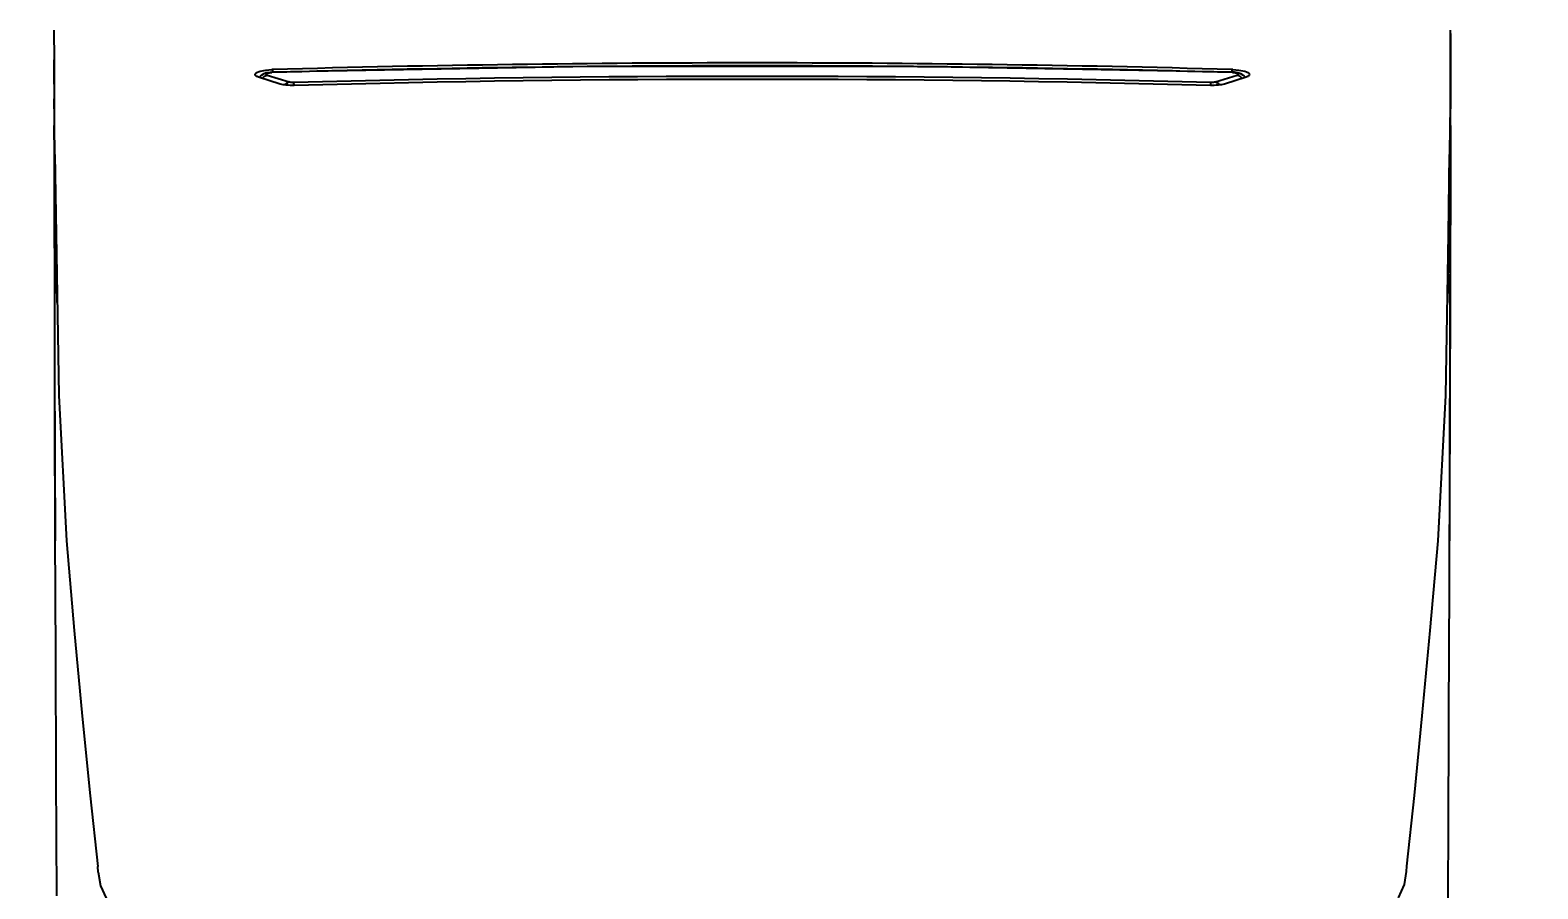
# Model space of a CAD drawing. Header units: millimetres. Extents: x 0 to 4679, y -4094 to -981.
# Drawn here: x 3083.2 to 3135, y -3001.5 to -2972 of the extents above; entities that cross this region are included whole.
import ezdxf

# ---------------------------------------------------------------- set-up
doc = ezdxf.new("R2010")
doc.units = ezdxf.units.MM
doc.layers.add('내부선 및 부속', color=4, linetype='Continuous')
doc.layers.add('치수선', color=7, linetype='Continuous')
doc.styles.add('____', font='')
doc.styles.add('맑은고딕_치수', font='malgun.ttf', dxfattribs={"height": 25})
doc.styles.get('____').set_extended_font_data('굴림')
doc.dimstyles.new('MSADIM', dxfattribs={"dimtxt": 33, "dimasz": 17, "dimexe": 10, "dimexo": 7.5, "dimgap": 10, "dimtad": 0, "dimtih": 1, "dimtoh": 1, "dimdec": 0, "dimzin": 1, "dimdsep": 46, "dimtxsty": '____', "dimcen": 11.25, "dimadec": 0, "dimazin": 0, "dimtfac": 1, "dimtdec": 0, "dimtix": 1, "dimtmove": 0, "dimatfit": 3, "dimfxl": 1, "dimtolj": 1, "dimtzin": 1, "dimarcsym": 0})
doc.dimstyles.new('계림치수_맑은고딕', dxfattribs={"dimtxt": 25, "dimasz": 20, "dimexe": 20, "dimexo": 0.0625, "dimgap": 10, "dimtad": 1, "dimdec": 0, "dimzin": 0, "dimdsep": 46, "dimtxsty": '맑은고딕_치수', "dimcen": 0.09, "dimadec": 0, "dimazin": 0, "dimtfac": 1, "dimtdec": 0, "dimtofl": 0, "dimtmove": 0, "dimatfit": 3, "dimfxl": 1, "dimtolj": 1, "dimtzin": 0, "dimarcsym": 0})

# ---------------------------------------------------------------- blocks, each defined once
blk = doc.blocks.new('*D9')
at = {"layer": '치수선', "color": 0, "lineweight": -2, "transparency": 16777216}
for p, q in [((2998.042, -3082.963), (2998.042, -2899.272)), ((3218.042, -3082.963), (3218.042, -2899.272)), ((3015.042, -2909.272), (3201.042, -2909.272))]:
    blk.add_line(p, q, dxfattribs=at)
at = {"layer": '치수선', "color": 0, "transparency": 16777216}
for points in [[(3015.042, -2906.438), (3015.042, -2912.105), (2998.042, -2909.272)], [(3201.042, -2906.438), (3201.042, -2912.105), (3218.042, -2909.272)]]:
    blk.add_solid(points, dxfattribs=at)
at = {"layer": '치수선', "color": 0, "transparency": 16777216, "insert": (3108.042, -2886.455), "char_height": 25, "attachment_point": 5, "style": '____'}
blk.add_mtext('\\A1;220', dxfattribs=at)
blk = doc.blocks.new('*D32')
at = {"layer": '치수선', "color": 0, "lineweight": -2, "transparency": 16777216}
for p, q in [((2757.987, -3028.022), (2757.987, -2821.2)), ((3458.042, -3028.022), (3458.042, -2821.2)), ((2777.987, -2841.2), (3438.042, -2841.2))]:
    blk.add_line(p, q, dxfattribs=at)
at = {"layer": '치수선', "color": 0, "transparency": 16777216}
for points in [[(2777.987, -2837.866), (2777.987, -2844.533), (2757.987, -2841.2)], [(3438.042, -2837.866), (3438.042, -2844.533), (3458.042, -2841.2)]]:
    blk.add_solid(points, dxfattribs=at)
at = {"layer": '치수선', "color": 0, "transparency": 16777216, "insert": (3108.014, -2818.283), "char_height": 25, "attachment_point": 5, "style": '맑은고딕_치수'}
blk.add_mtext('\\A1;700', dxfattribs=at)

msp = doc.modelspace()

# ---------------------------------------------------------------- linework, layer by layer
at = {"layer": '내부선 및 부속', "linetype": 'Continuous'}
for p, q in [((3084.039, -2971.955), (3084.042, -2972.977)), ((3132.041, -2972.977), (3132.044, -2971.955)), ((3132.044, -2972.066), (3132.043, -2972.977)), ((3084.04, -2972.977), (3084.041, -2973.26)), ((3084.04, -2972.977), (3084.04, -2973.075)), ((3084.042, -2972.977), (3084.043, -2973.635)), ((3084.055, -2974.656), (3084.042, -2972.978)), ((3132.041, -2972.978), (3132.028, -2974.656)), ((3132.041, -2972.977), (3132.04, -2973.537)), ((3132.042, -2973.26), (3132.043, -2972.977)), ((3084.041, -2973.26), (3084.041, -2973.807)), ((3090.95, -2973.481), (3090.95, -2973.48)), ((3091.003, -2973.416), (3091.126, -2973.367)), ((3091.159, -2973.514), (3091.103, -2973.581)), ((3091.126, -2973.367), (3091.32, -2973.327)), ((3091.249, -2973.457), (3091.159, -2973.514)), ((3091.348, -2973.424), (3091.249, -2973.457)), ((3091.32, -2973.327), (3091.525, -2973.31)), ((3091.466, -2973.406), (3091.348, -2973.424)), ((3091.371, -2973.499), (3092.123, -2973.738)), ((3091.446, -2973.419), (3091.532, -2973.412)), ((3091.532, -2973.402), (3091.466, -2973.406)), ((3102.51, -2973.2), (3091.532, -2973.402)), ((3091.532, -2973.412), (3091.532, -2973.402)), ((3091.55, -2973.309), (3091.547, -2973.402)), ((3113.582, -2973.2), (3102.51, -2973.2)), ((3124.551, -2973.402), (3113.582, -2973.2)), ((3123.96, -2973.738), (3124.712, -2973.499)), ((3124.536, -2973.402), (3124.532, -2973.309)), ((3124.551, -2973.412), (3124.551, -2973.402)), ((3124.612, -2973.405), (3124.551, -2973.402)), ((3124.551, -2973.413), (3124.639, -2973.42)), ((3124.558, -2973.31), (3124.763, -2973.327)), ((3124.731, -2973.423), (3124.612, -2973.405)), ((3124.831, -2973.456), (3124.731, -2973.423)), ((3124.923, -2973.513), (3124.831, -2973.456)), ((3124.98, -2973.581), (3124.923, -2973.513)), ((3125.133, -2973.48), (3125.133, -2973.481)), ((3132.04, -2973.537), (3132.04, -2973.635)), ((3132.042, -2973.807), (3132.042, -2973.26)), ((3084.043, -2973.635), (3084.044, -2974.435)), ((3091.814, -2973.807), (3091.07, -2973.571)), ((3092.284, -2973.807), (3092.283, -2973.754)), ((3123.799, -2973.807), (3123.8, -2973.754)), ((3125.013, -2973.571), (3124.269, -2973.807)), ((3132.04, -2973.635), (3132.039, -2974.433)), ((3084.042, -2974.436), (3084.046, -2977.6)), ((3084.044, -2974.658), (3084.043, -2974.315)), ((3084.044, -2974.435), (3084.044, -2974.657)), ((3132.036, -2978.23), (3132.041, -2974.434)), ((3132.038, -2975.237), (3132.04, -2974.556)), ((3132.04, -2974.315), (3132.039, -2974.658)), ((3132.039, -2974.433), (3132.039, -2974.657)), ((3084.043, -2974.657), (3084.045, -2975.237)), ((3084.044, -2974.657), (3084.048, -2975.237)), ((3084.061, -2975.236), (3084.055, -2974.656)), ((3132.028, -2974.656), (3132.022, -2975.236)), ((3132.035, -2975.236), (3132.039, -2974.657)), ((3084.045, -2975.237), (3084.046, -2976.23)), ((3084.054, -2976.229), (3084.045, -2975.237)), ((3084.048, -2975.237), (3084.06, -2976.23)), ((3084.074, -2976.231), (3084.061, -2975.236)), ((3132.022, -2975.236), (3132.009, -2976.231)), ((3132.023, -2976.23), (3132.035, -2975.236)), ((3132.038, -2975.236), (3132.029, -2976.23)), ((3132.038, -2975.235), (3132.037, -2976.23)), ((3084.046, -2976.23), (3084.047, -2976.616)), ((3084.047, -2976.616), (3084.054, -2980.724)), ((3084.059, -2976.615), (3084.054, -2976.229)), ((3084.06, -2976.23), (3084.066, -2976.616)), ((3084.078, -2976.616), (3084.072, -2976.23)), ((3084.074, -2976.23), (3084.115, -2978.976)), ((3084.14, -2980.722), (3084.08, -2976.616)), ((3132.003, -2976.616), (3131.944, -2980.709)), ((3131.968, -2978.976), (3132.009, -2976.23)), ((3132.01, -2976.23), (3132.005, -2976.616)), ((3132.017, -2976.615), (3132.023, -2976.23)), ((3132.029, -2976.23), (3132.024, -2976.615)), ((3132.036, -2976.616), (3132.029, -2980.712)), ((3132.037, -2976.23), (3132.036, -2976.616)), ((3084.046, -2977.6), (3084.053, -2981.324)), ((3084.097, -2978.116), (3084.1, -2978.252)), ((3131.983, -2978.245), (3131.986, -2978.108)), ((3084.107, -2978.802), (3084.105, -2978.708)), ((3131.978, -2978.712), (3131.975, -2978.806)), ((3132.027, -2982.452), (3132.036, -2978.23)), ((3084.115, -2978.976), (3084.205, -2984.518)), ((3131.878, -2984.518), (3131.968, -2978.976)), ((3084.054, -2980.724), (3084.055, -2981.324)), ((3084.147, -2981.323), (3084.14, -2980.722)), ((3131.944, -2980.709), (3131.936, -2981.323)), ((3132.029, -2980.712), (3132.027, -2981.324)), ((3084.053, -2981.324), (3084.055, -2982.278)), ((3084.055, -2981.324), (3084.057, -2982.278)), ((3132.027, -2981.324), (3132.025, -2982.288)), ((3084.055, -2982.278), (3084.062, -2985.266)), ((3084.057, -2982.278), (3084.06, -2983.563)), ((3132.025, -2982.288), (3132.022, -2983.565)), ((3132.017, -2986.773), (3132.027, -2982.452)), ((3084.06, -2983.563), (3084.077, -2989.515)), ((3132.022, -2983.565), (3132.005, -2989.515)), ((3084.205, -2984.518), (3084.47, -2989.514)), ((3131.612, -2989.514), (3131.878, -2984.518)), ((3084.062, -2985.266), (3084.074, -2989.317)), ((3132.003, -2991.115), (3132.017, -2986.773)), ((3084.074, -2989.317), (3084.089, -2993.448)), ((3084.471, -2989.516), (3084.47, -2989.514)), ((3084.47, -2989.516), (3084.738, -2992.599)), ((3131.345, -2992.596), (3131.612, -2989.516)), ((3131.612, -2989.514), (3131.612, -2989.516)), ((3131.986, -2995.46), (3132.003, -2991.115)), ((3084.738, -2992.599), (3085.013, -2995.543)), ((3131.07, -2995.538), (3131.345, -2992.596)), ((3084.089, -2993.448), (3084.106, -2997.603)), ((3085.013, -2995.543), (3085.282, -2998.284)), ((3130.802, -2998.275), (3131.07, -2995.538)), ((3131.967, -2999.774), (3131.986, -2995.46)), ((3084.106, -2997.603), (3084.125, -3001.725)), ((3085.282, -2998.284), (3085.546, -3000.714)), ((3130.537, -3000.706), (3130.802, -2998.275)), ((3131.946, -3004.018), (3131.967, -2999.774)), ((3085.556, -3000.918), (3085.546, -3000.714)), ((3085.556, -3000.918), (3085.641, -3001.382)), ((3130.456, -3001.336), (3130.528, -3000.895)), ((3130.528, -3000.895), (3130.537, -3000.706)), ((3085.641, -3001.382), (3085.831, -3001.801)), ((3130.253, -3001.798), (3130.456, -3001.336))]:
    msp.add_line(p, q, dxfattribs=at)
for centre, radius, start, end in [((3091.613, -2975.584), 2.276, 91.5784, 92.2305), ((3108.027, -3570.683), 597.499, 88.415215, 91.581967), ((3108.041, -3572.159), 599.077, 88.422599, 91.577401), ((3108.041, -3569.842), 596.297, 88.485668, 91.514332), ((3124.47, -2975.586), 2.277, 87.7703, 88.4216), ((3108.312, -2973.513), 16.031, 181.0499, 181.2112), ((3108.041, -3566.96), 593.313, 88.479091, 91.520909), ((3107.77, -2973.513), 16.031, 358.7888, 358.9501), ((3084.318, -2975.236), 0.273, 174.7018, 180.0506), ((3131.756, -2975.237), 0.283, 5.0583, 12.617), ((3131.767, -2975.236), 0.271, 359.9395, 5.0446), ((3239.579, -2974.297), 155.537, 180.85398, 181.62509), ((3269.319, -2973.55), 185.278, 180.94803, 181.41204), ((2976.722, -2974.304), 155.319, 358.37373, 359.14748), ((2946.269, -2973.538), 185.774, 358.59042, 359.05084)]:
    msp.add_arc(centre, radius, start, end, dxfattribs=at)
for points, knots in [([(3090.95, -2973.48), (3090.95, -2973.474), (3090.958, -2973.446), (3090.983, -2973.428), (3091.003, -2973.416)], [0, 0, 0, 0, 0.194318, 1, 1, 1, 1]), ([(3091.07, -2973.571), (3091.039, -2973.561), (3090.99, -2973.545), (3090.95, -2973.5), (3090.95, -2973.481)], [0, 0, 0, 0, 0.632375, 1, 1, 1, 1]), ([(3091.21, -2973.613), (3091.221, -2973.598), (3091.263, -2973.548), (3091.324, -2973.51), (3091.371, -2973.499)], [0, 0, 0, 0, 0.26829, 1, 1, 1, 1]), ([(3091.371, -2973.499), (3091.364, -2973.497), (3091.351, -2973.491), (3091.336, -2973.482), (3091.329, -2973.468), (3091.338, -2973.454), (3091.354, -2973.444), (3091.378, -2973.434), (3091.41, -2973.425), (3091.433, -2973.421), (3091.446, -2973.419)], [0, 0, 0, 0, 0.131012, 0.226871, 0.292603, 0.363491, 0.467487, 0.610445, 0.790184, 1, 1, 1, 1]), ([(3124.639, -2973.42), (3124.652, -2973.421), (3124.675, -2973.426), (3124.706, -2973.434), (3124.729, -2973.444), (3124.745, -2973.454), (3124.754, -2973.468), (3124.747, -2973.482), (3124.732, -2973.491), (3124.719, -2973.497), (3124.712, -2973.499)], [0, 0, 0, 0, 0.210013, 0.388885, 0.531118, 0.634491, 0.705084, 0.771423, 0.867847, 1, 1, 1, 1]), ([(3124.712, -2973.499), (3124.727, -2973.503), (3124.79, -2973.524), (3124.843, -2973.572), (3124.873, -2973.613)], [0, 0, 0, 0, 0.234674, 1, 1, 1, 1]), ([(3124.763, -2973.327), (3124.854, -2973.34), (3124.975, -2973.364), (3125.099, -2973.421), (3125.132, -2973.462), (3125.133, -2973.48)], [0, 0, 0, 0, 0.662956, 0.872614, 1, 1, 1, 1]), ([(3125.133, -2973.481), (3125.133, -2973.5), (3125.093, -2973.545), (3125.044, -2973.561), (3125.013, -2973.571)], [0, 0, 0, 0, 0.36765, 1, 1, 1, 1]), ([(3092.294, -2973.856), (3092.204, -2973.858), (3092.043, -2973.854), (3091.882, -2973.829), (3091.814, -2973.807)], [0, 0, 0, 0, 0.554765, 1, 1, 1, 1]), ([(3091.973, -2973.837), (3091.983, -2973.824), (3092.024, -2973.78), (3092.08, -2973.747), (3092.123, -2973.738)], [0, 0, 0, 0, 0.267149, 1, 1, 1, 1]), ([(3092.283, -2973.753), (3092.268, -2973.754), (3092.214, -2973.755), (3092.16, -2973.749), (3092.123, -2973.738)], [0, 0, 0, 0, 0.28596, 1, 1, 1, 1]), ([(3124.269, -2973.807), (3124.201, -2973.829), (3124.04, -2973.854), (3123.878, -2973.858), (3123.789, -2973.856)], [0, 0, 0, 0, 0.445235, 1, 1, 1, 1]), ([(3123.96, -2973.738), (3123.949, -2973.741), (3123.897, -2973.753), (3123.843, -2973.755), (3123.8, -2973.753)], [0, 0, 0, 0, 0.203293, 1, 1, 1, 1]), ([(3123.96, -2973.738), (3123.974, -2973.741), (3124.032, -2973.76), (3124.082, -2973.801), (3124.111, -2973.838)], [0, 0, 0, 0, 0.235527, 1, 1, 1, 1])]:
    msp.add_open_spline(points, degree=3, knots=knots, dxfattribs=at)

# ---------------------------------------------------------------- dimensions: what is measured, and where the dimension line sits
at = {"layer": '치수선'}
dim = msp.add_linear_dim(base=(3458.042, -2841.2), p1=(2757.987, -3028.085), p2=(3458.042, -3028.085), dimstyle='계림치수_맑은고딕', dxfattribs=at)
dim.commit()
dim.dimension.update_dxf_attribs({"geometry": '*D32', "text_midpoint": (3108.014, -2818.283)})
dim = msp.add_linear_dim(base=(3218.042, -2909.272), p1=(2998.042, -3090.463), p2=(3218.042, -3090.463), dimstyle='MSADIM', override={"dimtxt": 25, "dimtad": 1, "dimtih": 0, "dimtoh": 0}, dxfattribs=at)
dim.commit()
dim.dimension.update_dxf_attribs({"geometry": '*D9', "text_midpoint": (3108.042, -2886.455)})

doc.saveas('drawing.dxf')
